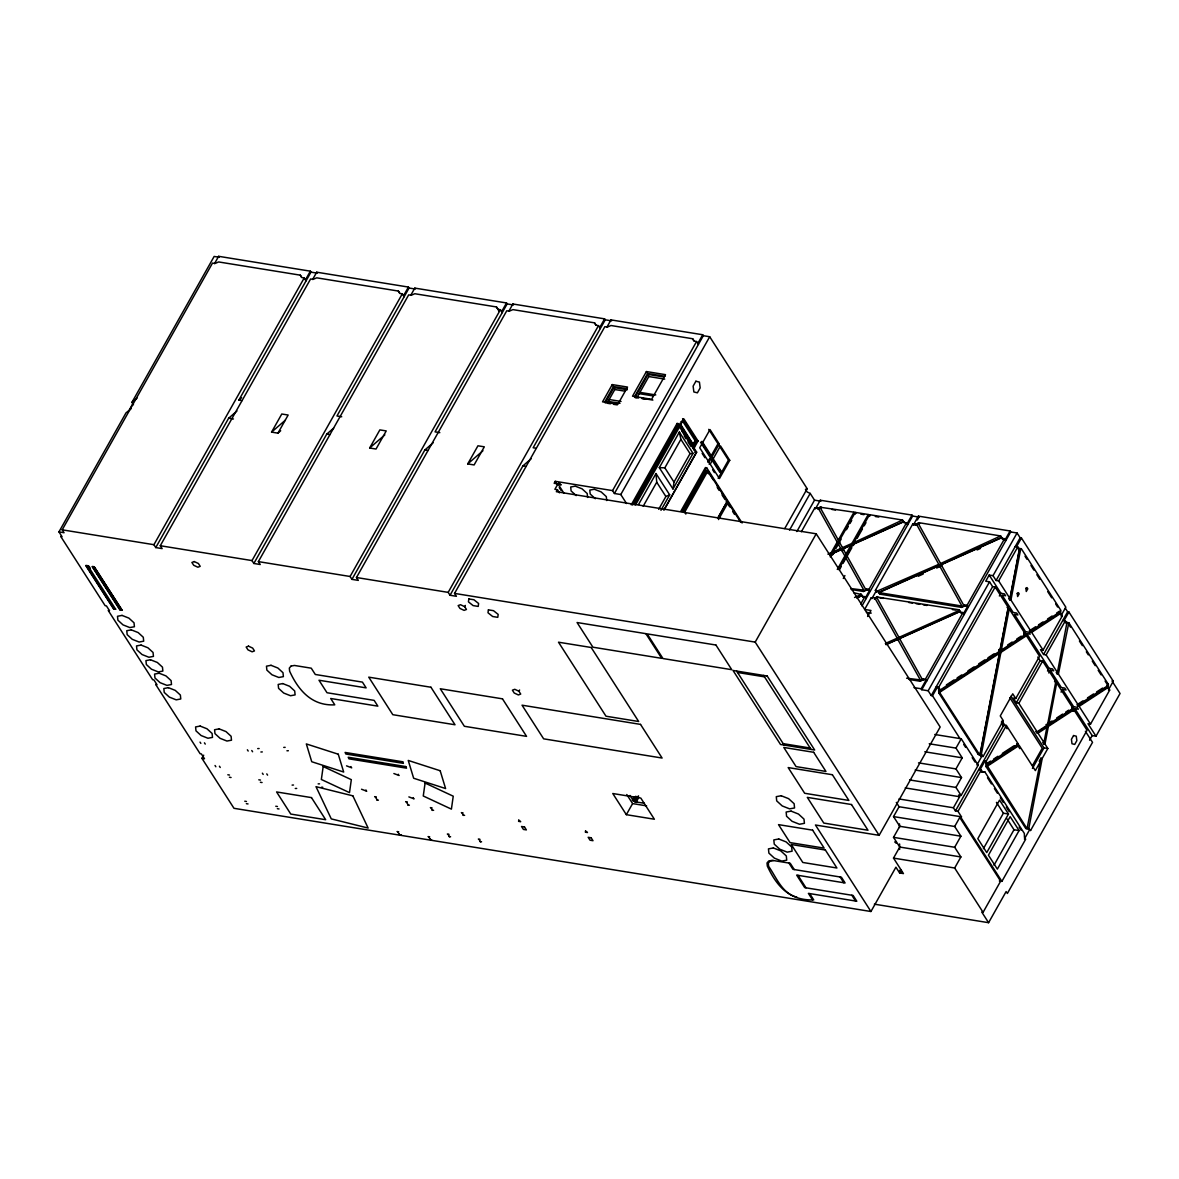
<?xml version="1.0" encoding="UTF-8"?>
<svg xmlns="http://www.w3.org/2000/svg" width="1179" height="1179" viewBox="0 0 1179 1179"><rect width="100%" height="100%" fill="white"/><g stroke="black" fill="none" stroke-linecap="round" stroke-linejoin="round"><path stroke-width="1.5" d="M672.988 488.99L674.005 482.123L690.054 453.65L693.031 453.399L679.355 432.074L659.312 467.665L672.988 488.99L693.031 453.399M980.014 754.398L999.615 652.179L1025.14 635.54L1026.408 635.746L1039.569 656.261L1015.753 698.513L1013.218 698.101L1016.298 702.905L1018.848 703.332L1037.093 731.791L1047.483 725.011L1055.809 681.58L1042.649 661.065L1040.099 660.653L1037.785 657.057M1007.942 608.747L1000.043 649.924L1001.325 650.145L1025.524 634.361L1009.224 608.953L1007.058 607.362L1008.325 607.568L999.998 651L939.943 690.157L938.661 689.951M1021.338 548.721L1018.332 548.574L1021.338 548.721L1060.864 610.339L1060.894 611.297L1030.755 630.957L1010.934 600.037L1009.651 599.831L1019.496 548.53M999.571 653.254L940.002 692.088L938.72 691.881L998.289 653.048L999.571 653.254L980.132 754.648L978.275 754.457L938.749 692.839L938.631 688.978L937.423 687.077L932.515 695.772L959.971 738.57M1009.651 599.831L1008.767 598.446L1010.035 598.652L1019.599 548.78L1017.742 548.589M978.85 754.442L981.296 754.604L1000.897 652.385L1026.408 635.746M1001.325 650.145L1009.224 608.953M1010.934 600.037L1020.763 548.736M1040.969 758.185L1039.215 761.295L1040.482 761.501L1035.354 770.609L1019.187 745.423L987.471 766.099L1027.027 828.675L1040.969 758.185L1042.236 758.392L1047.822 748.488L1044.977 744.082L1048.367 726.397L1073.892 709.773L1087.053 730.273L1030.579 830.502L1028.088 828.41L1025.759 828.469L986.234 766.851L986.116 762.99L984.907 761.089L980 769.799M1044.977 744.082L1043.71 743.875L1047.099 726.19L1072.625 709.566L1073.892 709.773M1078.24 704.968L1058.403 674.064L1057.136 673.857L1066.966 622.556L1068.822 622.748L1108.348 684.351L1108.378 685.323L1078.24 704.968L1076.958 704.762L1079.124 706.354L1108.437 687.254L1109.675 690.113L1090.516 724.112L1087.981 723.7L1095.998 736.197L1120.05 693.503L1112.033 681.005L1113.3 681.211L1109.218 688.462M1042.236 758.392L1028.766 828.631L1030.579 830.502M1052.066 720.988L1047.527 723.95L1048.809 724.157L1056.708 682.965L1054.542 681.374L1055.809 681.58M1058.403 674.064L1068.822 622.748M203.702 755.179L201.933 758.333L204.483 758.745L201.388 753.941L200.121 753.72L155.716 684.513L156.999 684.719L153.918 679.915L152.636 679.708L108.247 610.501L109.514 610.707L106.434 605.903L105.152 605.697L60.763 536.489L62.03 536.696L58.95 531.891L125.991 412.901L131.164 408.656M133.478 404.765L131.93 402.363L214.151 256.447L219.25 257.273L218.631 256.315L214.549 263.565M129.41 409.732L133.006 403.351M58.95 531.891L64.049 532.716L62.192 529.828L212.5 263.094L215.02 263.492L218.646 261.944L300.291 275.164L301.529 277.094M399.607 292.981L398.384 291.066L316.724 277.831L313.098 279.394L310.593 278.981L160.285 545.73L162.142 548.603L155.761 547.572L153.918 544.698L304.211 277.949L301.706 277.537L300.291 275.164M305.449 279.88L310.357 271.17L218.631 256.315M155.761 547.572L228.667 418.191L236.95 411.029M242.063 400.595L238.88 400.079L310.961 272.143L310.357 271.17M312.641 279.452L316.724 272.202L408.435 287.072L409.054 288.03L415.421 289.061L414.816 288.103L410.719 295.354M271.568 432.118L281.781 414.006L288.148 415.037L277.935 433.15L271.568 432.118L285.362 420.181M497.7 308.883L496.462 306.953L414.816 293.733L411.191 295.281L408.671 294.883L258.378 561.617L260.22 564.505L253.853 563.474L252.011 560.585L402.304 293.851L399.784 293.438L398.384 291.066M403.542 295.767L408.435 287.072M253.853 563.474L326.76 434.093L333.657 428.124M409.054 288.03L336.958 415.981L341.733 416.747M369.661 448.005L379.859 429.893L386.226 430.924L376.027 449.037L369.661 448.005L384.826 434.889M595.793 324.77L594.555 322.854L512.909 309.62L509.284 311.182L506.764 310.77L356.471 577.518L358.313 580.392L351.946 579.361L350.089 576.487L500.397 309.738L497.877 309.325M501.635 311.654L506.528 302.959L414.816 288.103M351.946 579.361L424.853 449.98L433.12 442.818M506.528 302.959L507.147 303.917L435.051 431.868L439.826 432.649M508.812 311.241L512.894 303.99L604.621 318.861L605.24 319.818L611.606 320.85L610.987 319.892L606.905 327.143M467.739 463.907L477.952 445.795L484.318 446.826L474.12 464.939L467.739 463.907L482.918 450.776M693.886 340.672L692.648 338.741L611.002 325.522L607.377 327.069L604.856 326.671L454.549 593.405L456.406 596.294L450.039 595.262L448.182 592.374L598.49 325.64L595.97 325.227L594.555 322.854M599.713 327.556L604.621 318.861M450.039 595.262L522.931 465.882L531.213 458.719M605.24 319.818L533.144 447.769L536.327 448.285M464.644 606.64L460.488 604.709L458.145 605.593L459.957 608.423L464.113 610.368L466.457 609.469L464.644 606.64L465.337 605.416M626.55 503.536L620.788 494.532L614.421 493.5L612.564 490.611L555.235 481.327L554.145 483.287L557.962 483.906L563.901 493.161M612.255 384.59L602.528 401.847L617.811 404.323L627.537 387.066L612.255 384.59L613.478 386.52L627.066 388.716M557.962 483.906L554.896 489.329L557.446 489.742L559.436 492.837M604.65 402.201L613.478 386.52M605.254 402.982L613.92 387.596L627.272 389.763M557.446 489.742L556.355 491.702L816.222 533.807L940.164 727.016L879.136 835.336L815.441 825.005L870.942 911.514L895.922 867.184L899.621 872.961L903.438 873.58L893.52 858.106L899.754 847.053L893.52 837.341L899.754 826.287L893.535 816.59L899.091 806.731L896.32 802.398M613.92 387.596L614.804 389.527L607.082 403.218L610.471 403.778M646.401 371.562L632.519 396.203L651.619 399.298L665.501 374.657L646.401 371.562L647.639 373.478L665 376.293M634.611 396.586L647.639 373.478M638.517 398.016L635.039 397.456L648.008 374.421L663.703 376.956M648.008 374.421L648.833 376.543L637.014 397.5L635.039 397.456M612.564 490.611L696.568 341.527L694.063 341.114L692.648 338.741M697.806 343.443L702.713 334.748L610.987 319.892M614.421 493.5L703.318 335.706L702.713 334.748M620.788 494.532L709.699 336.737L703.318 335.706M518.907 691.233L514.751 689.288L512.408 690.187L514.221 693.016L518.377 694.947L520.72 694.063L518.907 691.233L519.6 689.995M631.237 504.833L677.1 423.453L678.367 423.659L696.671 452.176L664.293 509.623M632.519 505.039L678.367 423.659M634.258 504.759L678.264 426.651L679.546 426.857L696.155 452.751L663.821 510.139M680.475 424.543L682.494 420.947L695.389 441.064L693.37 444.645L679.988 423.32M635.525 504.966L679.546 426.857M694.564 447.136L680.386 425.029L683.849 418.869L698.042 440.975L694.564 447.136L693.296 446.929L696.76 440.769L682.582 418.663M638.561 504.465L655.996 473.531L669.687 494.856L660.962 510.315M643.189 506.248L656.732 482.226L655.996 473.531M674.005 482.123L664.838 467.827L680.887 439.354L679.355 432.074M692.884 443.422L695.389 441.064M658.678 509.328L665.884 496.521L669.687 494.856M708.741 429.348L717.982 443.761L707.695 462.035L708.977 462.242L719.264 443.982L710.009 429.554L699.722 447.814L708.977 462.242M706.678 467.783L682.11 511.391L680.828 511.185L705.41 467.577L706.678 467.783L742.092 522.99M685.854 514.044L683.923 511.023L706.575 470.819L707.842 471.025L727.222 501.237L717.643 518.244M710.2 464.158L720.487 445.898L729.742 460.311L719.455 478.586L710.2 464.158L708.933 463.951M707.842 471.025L685.191 511.229L683.923 511.023M718.173 478.379L728.475 460.105L719.219 445.691M718.085 517.817L726.809 502.357L728.077 502.563L740.677 522.194M718.497 519.571L728.077 502.563M784.728 528.56L807.188 488.71L709.699 336.737M638.694 797.181L636.321 802.413L632.445 800.069L634.243 796.901M632.445 800.069L634.877 797.004M633.064 801.027L635.746 796.267M626.344 814.674L612.785 793.526L640.816 798.08L654.374 819.228L626.344 814.674L632.592 803.592L626.786 794.528M634.346 801.234L637.028 796.473M634.965 802.192L638.532 795.854M789.547 530.064L810.194 493.411L807.158 491.997L805.478 489.359L807.188 488.71M796.842 531.552L814.527 500.161L810.194 493.411M801.366 531.729L814.763 507.957L818.182 507.987L818.801 508.945M917.35 519.983L918.986 517.08L912.62 516.048L912.001 515.09L820.275 500.22L815.382 508.93L814.763 507.957M879.136 835.336L755.194 642.113L816.222 533.807M827.909 554.159L831.195 552.686L837.134 542.148L837.753 543.106L838.888 541.102L819.994 507.206L854.023 512.187L855.261 514.103M854.023 512.187L838.269 540.144L838.888 541.102M830.237 556.856L831.932 553.865L841.305 549.665L841.924 550.637M831.932 553.865L832.536 554.823L833.671 552.818L833.052 551.86L837.827 543.386L838.446 544.359L839.566 542.34L838.962 541.382L855.291 512.393L868.245 514.486L869.483 516.402M832.33 554.778L834.098 551.654M835.867 548.515L841.158 539.127M846.434 529.739L848.202 526.615M849.971 523.491L851.724 520.366M837.282 569.457L844.842 556.031L845.461 557.004L846.581 554.985L843.103 548.869L850.825 545.42L851.444 546.378L852.564 544.374L851.96 543.401L868.245 514.486M850.825 545.42L845.962 554.027L846.581 554.985M838.623 569.545L845.52 557.284L846.139 558.242L847.274 556.237L846.655 555.28L852.682 544.58L903.615 521.825L904.219 522.783L903.173 521M854.421 543.534L853.817 542.576L869.527 514.692L902.554 520.042L903.527 521.604L854.421 543.534L853.301 545.553L852.682 544.58M839.507 569.59L841.275 566.465M843.044 563.341L851.857 547.69M853.611 544.565L855.379 541.441M857.148 538.317L862.438 528.929M864.192 525.79L865.961 522.665M843.294 578.462L844.916 575.573M860.729 604.016L864.87 596.677L862.35 596.265M870.22 591.298L868.982 589.367L906.474 522.828L903.954 522.415M865.489 597.635L869.601 590.325L867.081 589.927L863.455 591.475L851.282 589.515M907.093 523.785L912.001 515.09M861.967 605.932L912.62 516.048M875.275 598.681L874.656 597.724L871.237 597.709L864.62 609.44L870.986 610.471L867.597 616.499M876.586 592.33L875.349 590.399L912.841 523.859L916.275 523.874L916.894 524.832M918.986 522.71L1000.647 535.944L1001.605 537.491L941.137 564.52L918.087 523.093L918.986 522.71L919.605 523.668L915.98 525.23L913.46 524.817L918.367 516.122L1010.079 530.977L1010.698 531.95L1017.064 532.982L1020.159 537.786L1021.427 537.992L1065.831 607.2L1060.923 615.895L1062.205 616.101L1043.047 650.101L1040.497 649.688L1043.577 654.492L1046.127 654.905L1057.519 672.664L1056.251 672.457L1057.136 673.857M926.694 681.035L925.456 679.104L962.948 612.564L960.443 612.166M968.298 607.185L967.075 605.269L1004.567 538.715L1002.047 538.317M932.515 695.772L931.248 695.566L928.168 690.761L921.786 689.73L921.182 688.772L926.075 680.077L923.555 679.664L919.929 681.226L909.053 679.458M1010.079 530.977L1005.186 539.687L1002.666 539.275L1001.693 537.712L941.196 564.756L964.26 606.212L963.656 605.24L967.075 605.269M921.786 689.73L1010.698 531.95M1010.035 598.652L998.642 580.893L996.093 580.481L993.013 575.676L989.196 575.057L985.718 581.218L989.535 581.837L992.63 586.641L995.164 587.054L1008.325 607.568M928.168 690.761L989.535 581.837M993.013 575.676L1017.064 532.982M931.248 695.566L992.63 586.641M996.093 580.481L1020.159 537.786M1016.534 546.688L1021.427 537.992M939.943 690.157L938.69 687.283L995.164 587.054M998.642 580.893L1017.801 546.894L1015.252 546.481M999.365 595.984L1000.883 593.288L989.196 575.057M961.239 738.776L978.187 765.186L961.121 795.471L955.963 787.439L961.519 777.58L955.977 768.929L962.226 757.832L955.977 748.105L961.239 738.776L934.785 734.488M1023.976 634.361L1025.509 631.664L1014.426 614.392L1017.89 614.952L1016.666 613.036L1013.188 612.476L1002.121 595.203L1005.584 595.763L1004.346 593.848L1000.883 593.288M1025.214 636.277L1026.732 633.58L1030.21 634.14L1028.972 632.224L1025.509 631.664M899.621 872.961L901.139 870.249M984.819 771.832L981.223 771.685L984.819 771.832L1024.345 833.45L1024.448 837.311L1025.671 839.212L1001.899 881.391L961.032 817.695L961.504 816.841L957.982 811.344L955.432 810.931L953.413 807.777L959.647 796.724L958.586 795.059L961.121 795.471M980.545 756.078L983.094 756.491L1003.3 720.649L1000.264 715.933L1012.732 693.812L1015.753 698.513M955.432 810.931L1003.83 725.041L1001.516 721.43M1016.298 702.905L1040.099 660.653M1043.577 654.492L1067.629 611.798L1065.33 608.187M1064.003 620.699L1068.911 612.004L1067.629 611.798M957.982 811.344L981.267 770.005L978.732 769.592M990.552 761.089L986.145 763.963L987.427 764.169L986.175 761.295L1006.38 725.453L1003.83 725.041M1018.848 703.332L1042.649 661.065M1046.127 654.905L1065.285 620.906L1062.736 620.493M959.75 817.489L1000.632 881.185L983.08 912.325L954.666 868.009L960.9 856.956L954.666 847.259L960.9 836.191L954.681 826.494L959.75 817.489L961.032 817.695M1047.512 671.028L1049.03 668.331L1026.732 633.58M1048.735 672.944L1050.268 670.247L1053.731 670.807L1052.493 668.891L1049.03 668.331M1061.056 692.132L1062.574 689.435L1066.037 690.01L1064.799 688.079L1061.336 687.519L1050.268 670.247M983.389 848.674L1003.388 813.201L996.447 802.368M1032.524 765.48L1042.236 748.238L1009.799 697.659M1032.421 768.413L1043.99 747.869L1010.86 696.229M1008.487 814.026L986.749 852.594L977.818 838.667L999.556 800.099L1008.487 814.026L1003.388 813.201M1072.124 709.404L1073.642 706.707L1062.574 689.435M1073.362 711.335L1074.88 708.623L1078.343 709.198L1077.12 707.267L1073.642 706.707M994 865.224L1013.999 829.736L1007.043 818.904M1019.098 830.561L997.36 869.129L988.429 855.202L1010.152 816.634L1019.098 830.561L1013.999 829.736M1024.404 839.006L1029.296 830.296M1089.573 740.206L1092.167 735.578L1074.88 708.623M874.376 904.175L988.591 922.685L1006.129 891.56L1007.367 893.476L1092.52 742.357L1085.387 731.26M238.88 400.079L241.621 397.691M277.935 433.15L280.69 430.762M131.93 402.363L137.103 398.119M946.369 684.925L954.062 679.9M957.142 677.896L961.769 674.889M967.93 670.866L974.09 666.857M978.703 663.836L984.863 659.827M987.943 657.823L994.103 653.8M1007.618 645.001L1012.142 642.039M1016.681 639.092L1021.22 636.129M1062.205 616.101L1060.953 613.242L1031.654 632.342L1030.372 632.136L1029.488 630.75L1035.516 626.815M1038.522 624.855L1043.047 621.908M1047.571 618.96L1052.095 616.013M1056.605 613.065L1059.626 611.09L1059.7 613.994M1030.372 632.136L1059.685 613.036L1060.953 613.242M993.499 759.173L997.906 756.284M1002.327 753.41L1014.087 745.747M1056.605 718.026L1062.647 714.091M1065.683 712.116L1068.705 710.141M1078.476 703.775L1082.985 700.827M1087.51 697.88L1093.537 693.959M1096.558 691.985L1102.586 688.064M987.427 764.169L1018.302 744.037L1006.38 725.453M1048.809 724.157L1073.008 708.373L1056.708 682.965M1019.187 745.423L1017.919 745.216L986.204 765.893L987.471 766.099M1036.709 732.97L1045.773 727.06L1047.055 727.266L1037.992 733.176L1035.825 731.584L1037.093 731.791M1077.857 706.147L1107.155 687.048L1108.437 687.254M680.814 421.831L682.494 420.947M401.317 834.835L399.828 835.189L398.9 834.039M259.1 748.532L257.7 748.606M262.298 751.922L260.898 751.996M285.156 747.339L283.741 747.398M288.354 750.728L286.939 750.787M293.497 785.022L292.083 785.096M296.695 788.427L295.281 788.486M833.052 551.86L840.642 548.471L841.261 549.429L833.671 552.818M851.96 543.401L842.44 547.66L843.059 548.618L852.564 544.374M853.817 542.576L902.554 520.042M319.538 783.829L318.138 783.888M322.737 787.218L321.336 787.277M854.569 597.488L861.289 594.481L853.684 592.713M856.868 597.694L861.908 595.454L860.935 593.892M856.956 597.93L861.996 595.675L862.969 597.222L861.554 594.85M916.275 523.874L939.339 565.316L878.841 592.359L877.869 590.812L875.349 590.399M939.398 565.566L962.447 606.979L961.843 606.021L878.93 592.595L939.398 565.566L940.017 566.524L936.657 568.027M918.176 576.28L923.216 574.026M977.111 549.945L980.471 548.441M885.355 643.469L897.116 638.207L897.735 639.165L885.96 644.427M959.382 610.383L898.914 637.412L899.533 638.37L960.001 611.341L959.028 609.794L876.469 596.942L899.533 638.37M886.019 644.662L897.779 639.416L898.398 640.374M925.456 679.104L922.037 679.089L922.656 680.047L899.577 638.605L960.089 611.562L960.708 612.535L959.028 609.794M817.887 509.328L821.512 507.781L820.893 506.808M850.678 588.542L863.75 590.134L864.369 591.092L845.52 557.284M868.982 589.367L866.462 588.955L865.563 589.353L866.182 590.311L846.655 555.28M874.376 599.079L878.001 597.517L877.382 596.559M878.93 592.595L879.902 594.142L961.548 607.377L965.174 605.814L967.694 606.227L963.567 613.522L961.062 613.124M906.622 678.205L920.224 679.87L920.843 680.828L897.779 639.416M229.492 775.045L227.827 774.78M231.069 777.506L229.404 777.241M260.485 780.071L258.805 779.805M262.062 782.532L260.382 782.266M246.455 801.484L244.775 801.219M248.032 803.945L246.352 803.68M277.448 806.51L275.768 806.244M279.025 808.971L277.345 808.691M376.322 796.916L374.642 796.636M378.4 800.158L376.735 799.893M407.315 801.926L405.635 801.661M409.393 805.183L407.713 804.903M432.045 807.866L430.364 807.6M433.621 810.327L431.941 810.061M463.038 812.891L461.357 812.626M464.614 815.352L462.934 815.087M398.723 831.829L397.043 831.549M429.716 836.854L428.036 836.574M449.007 834.305L447.327 834.039M431.794 840.096L429.878 839.065M450.584 836.766L448.904 836.5M479.986 839.33L478.32 839.065M481.563 841.791L479.897 841.511M773.38 860.537L770.034 861.171L768.281 863.161L768.605 866.285C776.578 877.603 781.972 893.446 796.901 897.19M1067.555 622.541L1065.226 622.6L1067.083 622.792L1065.285 620.906M978.275 754.457L981.871 754.589L983.094 756.491M87.791 565.787L85.875 565.743L113.744 609.204L115.675 609.248L87.835 565.714L86.008 565.404L113.891 608.865L115.704 609.16M659.312 467.665L664.838 467.827M310.961 272.143L317.343 273.174L316.724 272.202M507.147 303.917L513.513 304.963L512.894 303.99M648.833 376.543L664.705 379.122M639.902 392.371L655.775 394.95M614.804 389.527L624.988 391.177M639.195 393.653L653.299 395.938M642.304 398.355L652.886 400.079M642.01 398.576L645.502 399.15M609.175 399.519L621.053 401.449M608.128 401.376L620.007 403.292M613.596 404.338L617.265 404.869M679.104 424.823L680.386 425.029M717.982 443.761L719.264 443.982M696.76 440.769L698.042 440.975M695.389 451.97L696.671 452.176M694.888 452.544L696.155 452.751M728.475 460.105L729.742 460.311M814.527 500.161L820.893 501.193L820.275 500.22M831.976 509.475L835.469 510.035M854.642 513.145L855.91 513.351L855.291 512.393M860.773 514.132L864.015 514.663M868.864 515.444L870.146 515.65L869.527 514.692M875.349 516.505L878.827 517.065M228.667 418.191L233.442 418.972M326.76 434.093L329.943 434.609M424.853 449.98L428.036 450.496M522.931 465.882L526.114 466.398M725.955 501.031L727.222 501.237M879.814 597.812L883.439 598.401M908.847 602.513L912.472 603.103M916.098 603.692L919.723 604.282M923.349 604.871L926.989 605.461M952.381 609.572L956.022 610.162M1029.488 630.75L1030.755 630.957M1025.524 634.361L1024.242 634.155L1025.14 635.54M866.477 612.328L871.252 613.095M1000.131 649.511L1001.398 649.717M998.967 649.555L1000.234 649.762M998.893 649.968L1000.16 650.174M998.805 650.381L1000.087 650.587M998.731 650.793L999.998 651M999.615 652.179L1000.897 652.385M999.541 652.591L1000.809 652.798M1108.348 684.351L1107.081 684.144L1105.106 681.064M1108.378 685.323L1107.11 685.117L1107.184 688.005L1108.466 688.212M1108.407 689.907L1109.675 690.113M62.192 529.828L153.918 544.698M160.285 545.73L252.011 560.585M258.378 561.617L350.089 576.487M356.471 577.518L448.182 592.374M454.549 593.405L755.194 642.113M1073.008 708.373L1071.726 708.166L1072.625 709.566M936.141 686.871L938.69 687.283M938.631 688.978L939.914 689.184M913.976 687.608L921.182 688.772M938.749 692.839L940.017 693.046L979.543 754.663M737.538 672.472L764.508 676.849M1047.615 723.538L1048.883 723.744M1046.289 724.392L1047.556 724.599M1046.215 724.805L1047.483 725.011M1047.099 726.19L1048.367 726.397M1047.026 726.618L1048.293 726.824M1092.167 735.578L1095.998 736.197M1043.99 747.869L1047.822 748.488M1018.302 744.037L1017.02 743.831L1017.919 745.216M929.229 743.772L955.977 748.105M983.625 760.882L986.175 761.295M924.778 751.775L962.226 757.832M986.116 762.99L987.398 763.196M978.187 765.186L976.919 764.979L981.812 756.284L980.604 754.383M986.234 766.851L987.501 767.057M918.529 762.857L955.977 768.929M783.195 743.654L810.165 748.017M915.155 770.064L961.519 777.58M909.598 779.923L955.963 787.439M905.221 787.911L959.647 796.724M898.987 798.964L953.413 807.777M899.091 806.731L961.504 816.841M1027.498 828.424L1029.355 828.616M1025.759 828.469L1027.616 828.66M893.535 816.59L954.681 826.494M899.754 826.287L960.9 836.191M893.52 837.341L954.666 847.259M630.058 795.442L633.094 800.173M636.012 801.926L644.368 803.282M632.592 803.592L646.608 805.861M899.754 847.053L960.9 856.956M346.523 765.849L351.74 767.838M393.874 773.527L399.077 775.502M893.52 858.106L954.666 868.009M999.35 880.978L1001.899 881.391M361.526 789.237L366.743 791.212M408.862 796.901L414.08 798.89M983.08 912.325L981.812 912.119L988.591 922.685M870.942 911.514L233.987 808.308L201.933 758.333M252.586 751.76L251.775 750.507M248.179 751.052L247.369 749.785M205.249 744.096L204.439 742.829M200.843 743.374L200.032 742.122M267.589 775.148L266.778 773.881M263.182 774.426L262.372 773.173M220.237 767.47L219.427 766.217M215.845 766.763L215.035 765.495M595.321 498.702L590.193 494.016L589.795 490.096L594.349 489.241L601.202 491.952L606.315 496.624L606.713 500.544M576.207 495.607L571.093 490.921L570.695 487.001L575.249 486.146L582.087 488.843L587.216 493.529L587.614 497.45M1068.911 612.004L1113.3 681.211M1025.008 556.223L1026.983 559.303M1030.947 565.463L1033.909 570.091M1036.872 574.704L1039.834 579.331M1047.733 591.652L1051.697 597.812M1055.647 603.972L1057.622 607.052M1068.542 624.074L1070.517 627.154M1079.404 641.022L1082.381 645.635M1086.331 651.795L1088.305 654.876M1092.255 661.036L1095.217 665.663M1098.18 670.291L1101.142 674.904M1017.801 546.894L1019.024 548.795M1004.567 538.715L1005.805 540.645M1031.654 632.342L1043.047 650.101M1079.124 706.354L1090.516 724.112M918.367 516.122L918.986 517.08M918.087 523.093L918.706 524.051M915.361 524.272L915.98 525.23M941.137 564.52L940.518 563.562L1000.647 535.944M941.196 564.756L941.815 565.714M912.841 523.859L913.46 524.817M939.339 565.316L938.72 564.358L877.869 590.812M964.555 604.856L965.174 605.814M960.929 606.419L961.548 607.377M906.474 522.828L907.712 524.743M962.948 612.564L964.186 614.495M1037.992 733.176L1044.093 742.682L1042.825 742.475L1043.71 743.875M1002.135 721.076L1007.058 728.74M1016.887 744.067L1019.835 748.665M1001.325 722.904L1003.27 725.94M819.994 507.206L820.613 508.164M876.469 596.942L877.088 597.9M843.103 548.869L843.722 549.827M899.577 638.605L900.196 639.563M866.462 588.955L867.081 589.927M987.501 777.786L991.451 783.947M994.413 788.574L997.375 793.187M1000.337 797.815L1003.3 802.427M1006.276 807.055L1009.239 811.668M1019.113 827.083L1021.088 830.163M871.237 597.709L871.856 598.667L875.968 591.357L878.488 591.77L879.902 594.142M922.936 678.706L923.555 679.664M981.267 770.005L982.49 771.891M963.729 744.435L965.616 747.368M972.203 757.655L975.033 762.047M862.836 590.517L863.455 591.475M919.325 680.254L919.929 681.226M864.87 596.677L866.093 598.593M696.568 341.527L698.425 344.415M831.195 552.686L831.814 553.644L830.679 555.648L830.06 554.69M701.991 441.314L711.246 455.742L709.743 455.168L701.932 442.995M712.47 457.658L721.725 472.086L720.222 471.512L712.411 459.338M701.564 442.066L710.819 456.494L709.316 455.919L700.532 442.228M712.971 459.854L721.297 472.823L719.794 472.263L711.983 460.09M702.153 453.384L704.924 457.703M712.632 469.728L714.474 472.602M677.1 423.453L679.03 426.459M681.919 430.954L683.835 433.96M687.696 439.959L689.612 442.965M692.5 447.475L694.431 450.466M709.345 473.707L713.28 479.853M717.215 485.984L719.175 489.049M722.123 493.647L725.085 498.245M728.032 502.843L730.98 507.456M684.129 435.788L686.09 438.839M688.035 441.889L690.968 446.458M706.575 470.819L708.505 473.84M717.23 487.428L719.175 490.449M722.079 494.988L724.982 499.513M727.767 503.86L729.713 506.882M732.616 511.421L734.561 514.442M680.887 439.354L690.054 453.65M598.49 325.64L600.332 328.514M656.732 482.226L665.884 496.521M763.594 675.434L811.078 749.446M736.624 671.057L784.109 745.069M500.397 309.738L502.239 312.627M840.126 876.984L843.825 882.747M851.842 895.244L855.541 901.021M555.235 481.327L557.225 484.422M559.214 487.531L561.204 490.626M794.263 869.557L790.225 863.264L772.112 860.331L768.752 860.965L767.013 862.954L767.323 866.079C776.858 886.667 789.856 900.756 813.746 899.916L809.678 893.579M797.962 875.319L805.979 887.816M788.943 863.057L792.981 869.35L841.393 877.191L845.092 882.953L796.68 875.113L804.697 887.61L853.11 895.45L856.809 901.228L808.396 893.373L812.464 899.71M402.304 293.851L404.161 296.725M304.211 277.949L306.068 280.838M462.05 813.009L463.642 815.455M479.013 839.433L480.59 841.894M431.072 807.983L432.649 810.445M448.035 834.423L449.612 836.869M406.342 802.044L408.42 805.286M428.729 836.957L430.821 840.2M375.349 797.019L377.427 800.261M397.75 831.932L399.828 835.189M88.985 566.2L90.267 568.204M1001.251 536.902L1002.666 539.275M496.462 306.953L499.115 311.256M874.656 597.724L897.735 639.165M838.962 541.382L843.059 548.618M818.182 507.987L837.753 543.106M837.827 543.386L841.261 549.429M841.305 549.665L845.461 557.004M413.534 798.492L413.269 797.623M398.546 775.119L398.266 774.235M366.197 790.829L365.932 789.945M351.195 767.441L350.929 766.571M1072.433 707.179L1072.551 710.849M1024.286 632.136L1024.404 635.79M940.002 692.088L940.017 693.046M899.503 823.87L899.518 827.525M899.621 843.972L899.665 849.455M323.179 766.527L321.351 779.481L349.5 792.627L351.327 779.673L323.179 766.527M425.088 783.048L423.261 795.987L451.41 809.133L453.237 796.193L425.088 783.048M468.844 598.932L468.431 601.85L473.103 605.593L478.202 606.419L478.615 603.501L473.929 599.757L468.844 598.932M488.401 609.852L487.988 612.771L492.675 616.514L497.774 617.339L498.186 614.421L493.5 610.678L488.401 609.852M558.728 483.139L560.909 484.849L558.728 483.139M1017.241 593.391L1017.639 596.559L1019.157 593.862L1018.376 592.654L1017.241 593.391M1025.877 588.336L1026.275 591.504L1027.793 588.807L1027.012 587.599L1025.877 588.336M695.89 381.23L693.119 386.167L693.871 391.959L697.393 392.828L700.164 387.891L699.427 382.099L695.89 381.23M1073.568 735.534L1071.431 739.307L1072.006 743.757L1074.717 744.421L1076.84 740.633L1076.265 736.197L1073.568 735.534M291.066 666.076L289.327 668.08L289.636 671.205C298.42 690.481 311.993 706.074 334.777 704.836L330.709 698.499L377.84 706.147L374.141 700.37L327.01 692.736L318.993 680.239L366.124 687.873L362.425 682.11L315.294 674.476L311.256 668.184L294.426 665.457L291.066 666.076M194.24 561.558L191.897 562.457L193.724 565.286L197.88 567.217L200.209 566.333L198.396 563.503L194.24 561.558M248.504 646.151L246.16 647.035L247.988 649.865L252.144 651.81L254.472 650.926L252.66 648.096L248.504 646.151M518.76 820.157L518.598 821.35L520.691 821.689L518.76 820.157M585.55 830.989L585.373 832.182L587.466 832.521L585.55 830.989M900.122 870.279L899.96 871.473L902.053 871.812L900.122 870.279M122.056 615.409L117.502 616.278L117.9 620.198L123.014 624.885L129.852 627.582L134.421 626.727L134.023 622.807L128.894 618.12L122.056 615.409M131.326 629.866L126.757 630.721L127.17 634.641L132.284 639.327L139.122 642.039L143.691 641.17L143.293 637.249L138.164 632.578L131.326 629.866M141.082 645.075L136.528 645.93L136.926 649.85L142.04 654.537L148.893 657.248L153.447 656.394L153.049 652.473L147.92 647.787L141.082 645.075M150.499 659.754L145.945 660.623L146.343 664.529L151.457 669.215L158.31 671.927L162.864 671.072L162.466 667.152L157.338 662.465L150.499 659.754M159.136 673.209L154.567 674.079L154.98 677.999L160.093 682.685L166.932 685.382L171.5 684.527L171.102 680.607L165.974 675.921L159.136 673.209M271.023 665.31L266.469 666.179L266.867 670.099L271.981 674.786L278.833 677.483L283.387 676.628L282.989 672.708L277.876 668.021L271.023 665.31M168.405 687.666L163.837 688.521L164.235 692.441L169.363 697.128L176.202 699.84L180.77 698.97L180.372 695.05L175.244 690.378L168.405 687.666M282.739 683.584L278.185 684.439L278.583 688.359L283.697 693.046L290.55 695.743L295.104 694.888L294.706 690.968L289.592 686.281L282.739 683.584M200.135 726.072L195.581 726.927L195.979 730.847L201.108 735.534L207.946 738.246L212.5 737.391L212.102 733.471L206.988 728.784L200.135 726.072M219.132 728.873L214.578 729.742L214.976 733.647L220.105 738.334L226.943 741.046L231.497 740.191L231.099 736.271L225.985 731.584L219.132 728.873M781.205 795.737L776.283 796.665L776.71 800.895L782.237 805.95L789.635 808.868L794.558 807.954L794.13 803.71L788.589 798.655L781.205 795.737M791.065 811.108L786.142 812.036L786.57 816.266L792.111 821.336L799.495 824.254L804.417 823.325L803.99 819.096L798.463 814.041L791.065 811.108M778.744 838.991L773.822 839.92L774.249 844.149L779.776 849.204L787.174 852.137L792.096 851.209L791.669 846.979L786.128 841.909L778.744 838.991M773.38 847.952L768.457 848.88L768.885 853.11L774.411 858.179L781.81 861.097L786.732 860.169L786.305 855.939L780.763 850.87L773.38 847.952M94.173 566.834L92.257 566.775L120.125 610.236L122.041 610.28L94.173 566.834M645.871 633.668L577.076 622.527L592.904 647.197L661.699 658.339L645.871 633.668M715.933 645.031L647.153 633.875L662.966 658.545L731.761 669.687L715.933 645.031M94.202 566.745L92.389 566.451L120.258 609.897L122.085 610.191L94.202 566.745M591.195 647.492L558.507 642.201L605.991 716.213L638.664 721.504L591.195 647.492M767.19 676.009L733.029 670.468L780.513 744.494L814.674 750.021L767.19 676.009M430.939 687.239L368.747 677.159L392.813 714.695L455.006 724.761L430.939 687.239M502.475 698.838L440.283 688.757L464.364 726.279L526.556 736.359L502.475 698.838M813.657 752.29L783.799 747.457L796.076 766.601L825.934 771.434L813.657 752.29M640.521 724.392L522.046 705.189L543.637 738.835L662.097 758.038L640.521 724.392M832.389 774.736L788.176 767.573L804.667 793.275L848.865 800.438L832.389 774.736M851.503 804.535L807.306 797.372L823.782 823.075L867.98 830.237L851.503 804.535M402.702 761.767L345.108 752.438L345.845 754.015L403.424 763.358L402.702 761.767M895.701 842.042L894.802 841.894L896.394 843.132L895.701 842.042M812.626 830.163L778.523 824.637L790.048 842.602L824.15 848.128L812.626 830.163M405.782 766.571L348.203 757.242L348.925 758.834L406.519 768.163L405.782 766.571M825.374 850.03L791.271 844.503L802.796 862.468L836.898 867.995L825.374 850.03M524.478 826.965L521.545 826.494L523.417 829.426L526.365 829.898L524.478 826.965M591.121 837.768L588.174 837.296L590.06 840.214L592.993 840.701L591.121 837.768M311.477 797.608L276.593 791.949L290.771 814.07L325.669 819.714L311.477 797.608M352.86 795.84L316.001 786.673L331.27 818.889L368.128 828.056L352.86 795.84M440.18 770.742L408.243 760.44L413.652 778.243L445.588 788.545L440.18 770.742M338.27 754.221L306.334 743.934L311.742 761.737L343.678 772.024L338.27 754.221"/></g></svg>
